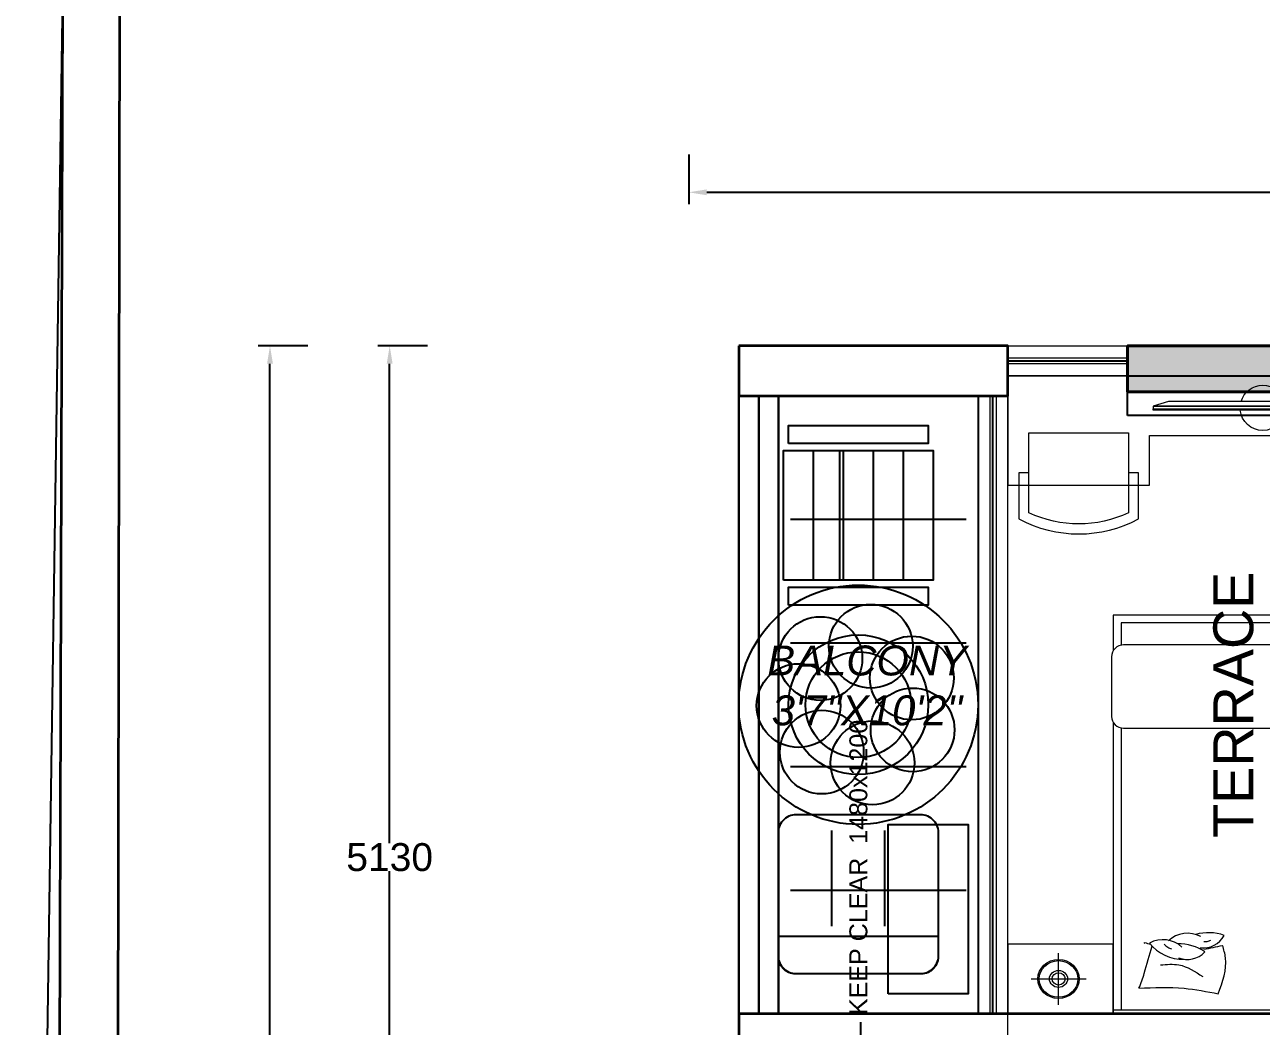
# Model space of a CAD drawing. Header units: millimetres. Extents: x 0 to 125073, y 0 to 71249.
# Drawn here: x 56624 to 62824, y 53836 to 58859 of the extents above; entities that cross this region are included whole.
import ezdxf
from ezdxf.enums import TextEntityAlignment as Align
from ezdxf.lldxf.tags import DXFTag

# ---------------------------------------------------------------- set-up
doc = ezdxf.new("R2010")
doc.units = ezdxf.units.MM
doc.linetypes.add('DASHED', pattern=[20, 12, -8])
for name, color, linetype, lineweight in [('boundary', 20, 'Continuous', 25), ('DA_CARPET AREA RERA', 30, 'Continuous', 9), ('DA_COLUMN', 40, 'Continuous', 40), ('DA_RAILING', 243, 'Continuous', 30), ('DA_TEXT IN SQ.FT', 193, 'Continuous', 9), ('DA_WALL', 7, 'Continuous', 35), ('DA_WINDOW', 4, 'Continuous', 9)]:
    doc.layers.add(name, color=color, linetype=linetype, lineweight=lineweight)
doc.layers.add('DA_BUILDING LINE', color=7, linetype='Continuous', lineweight=9, true_color=0xc2db0000)
doc.layers.add('DA_FURNITURE', color=102, linetype='Continuous', lineweight=5, true_color=0xc2666666)
for name, color, linetype in [('DA_COLUMN HATCH', 251, 'Continuous'), ('PROP-DIM', 2, 'CONTINUOUS'), ('PROP-FURN', 9, 'CONTINUOUS'), ('PROP-GLAZ', 4, 'CONTINUOUS'), ('PROP-KEEP', 6, 'DASHED'), ('PROP-SHELL', 7, 'CONTINUOUS'), ('PROP-TEXT', 3, 'CONTINUOUS')]:
    doc.layers.add(name, color=color, linetype=linetype)
doc.styles.get("Standard").update_dxf_attribs({"font": 'arial.ttf'})
tags = doc.linetypes.add('( Hidden )', pattern=[0.375, 0.25, -0.125]).pattern_tags.tags
tags[6:7] = [DXFTag(74, 4), DXFTag(75, 0), DXFTag(340, '0'), DXFTag(46, 1.0), DXFTag(50, 0.0), DXFTag(44, 0.0), DXFTag(45, 0.0)]
tags[4:5] = [DXFTag(74, 4), DXFTag(75, 0), DXFTag(340, '0'), DXFTag(46, 1.0), DXFTag(50, 0.0), DXFTag(44, 0.0), DXFTag(45, 0.0)]
doc.dimstyles.get("Standard").update_dxf_attribs({"dimtxt": 140, "dimasz": 90, "dimexe": 60, "dimexo": 60, "dimgap": 0.09, "dimtad": 1, "dimtih": 1, "dimtoh": 1, "dimdec": 4, "dimdsep": 46, "dimtxsty": 'Standard', "dimcen": 0.09, "dimazin": 3, "dimtfac": 1, "dimtdec": 4, "dimtmove": 0, "dimatfit": 3, "dimfxl": 1, "dimtolj": 1})

# ---------------------------------------------------------------- blocks, each defined once
blk = doc.blocks.new('GSHGJSDFGJ')
at = {"layer": 'DA_BUILDING LINE', "linetype": '( Hidden )', "ltscale": 500}
blk.add_lwpolyline([(-41088.6, 76926.5), (-41088.6, 92546.5), (-40838.6, 92546.5), (-40838.6, 92596.5), (-39638.6, 92596.5), (-39638.6, 94076.5), (-40838.6, 94076.5), (-40838.6, 97576.5), (-31143.6, 97576.5), (-31143.6, 92421.5), (-34663.6, 92421.5), (-34663.6, 91421.5), (-32288.6, 91421.5), (-32288.6, 90076.5), (-31518.6, 90076.5), (-31518.6, 91422), (-29863.6, 91421.5), (-29863.6, 91421.5), (-29863.6, 94886.5), (-27778.6, 94886.5)], dxfattribs=at)
blk = doc.blocks.new('Q34TQ34T4T444')
at = {"layer": 'boundary'}
blk.add_lwpolyline([(-59122.4, 1779), (-59122.4, 1779), (-59182.7, 192.6), (-59252.2, -3874.8), (-59252.2, -3874.8), (-59252.2, -3874.8), (-59128.3, -3874), (-59238, -11283.8), (-59295.9, -21641.7), (-59295.9, -21641.7), (-59295.9, -21641.7), (-59324.8, -31184)], dxfattribs=at)
at = {"layer": 'DA_WALL'}
blk.add_lwpolyline([(-59228.3, -36899.4), (-38705.2, -36918.9), (-28240.5, -36899.4), (-28280.6, -33160.9), (-28337.6, -18576.4), (-22719.2, -18397.7), (-18331.6, -18589.8), (-8845.2, -18639.1), (51.7, -18630.6), (42.3, 175.9), (-3075.9, 1038.3), (-7905.4, 2462.1), (-13228.6, 2426.5), (-23008.1, 2410.7), (-26643.6, 2439.6), (-28539.7, 2484.2), (-39181.8, 2166.5), (-44943.6, 2012.7), (-44944.1, 2103.9), (-59117.6, 1905.1), (-59228.3, -36899.4)], dxfattribs=at)
blk.add_lwpolyline([(-58839.9, 1652.9), (-58898.6, -36639.7), (-38705.3, -36658.9), (-28503.3, -36639.9), (-28540.6, -33162.8), (-28598.6, -18324.6), (-22717.7, -18137.6), (-18325.2, -18329.8), (-8844.7, -18379.1), (-268, -18370.9), (-262.8, -9727.8), (-297.2, 0), (-3147.3, 788.3), (-7942.1, 2201.8), (-13227.5, 2166.5), (-23008.9, 2150.7), (-26647.7, 2179.6), (-28538.9, 2224.1), (-39174.5, 1906.6), (-45202, 1745.7), (-45202.6, 1840.2)], close=True, dxfattribs=at)
blk = doc.blocks.new('nftujfuk')
at = {"layer": 'DA_FURNITURE', "ltscale": 5, "elevation": 0}
for points in [[(3568.3786, 921.4537), (3568.3704, 921.4537), (3568.3704, 920.0761), (3568.3786, 920.0761)], [(3568.3786, 921.4537), (3568.3949, 921.4537), (3568.3949, 920.0761), (3568.3786, 920.0761)], [(3568.4245, 921.356), (3568.4245, 920.1738), (3568.3949, 920.0761), (3568.3949, 921.4537)]]:
    blk.add_lwpolyline(points, close=True, dxfattribs=at)
at = {"layer": 'DA_FURNITURE'}
for start, end in [(95.93115, 264.06885), (286.08621, 73.91379)]:
    blk.add_arc((3568.3851, 920.7649), 0.1421, start, end, dxfattribs=at)
blk = doc.blocks.new('A$C3A1814D5')
at = {"layer": 'DA_FURNITURE'}
for p, q in [((12.8, 12.82), (1.13, 1.18)), ((12.43, 1.53), (1.51, 12.47))]:
    blk.add_line(p, q, dxfattribs=at)
at = {"layer": 'DA_FURNITURE', "extrusion": (0, 0, -1)}
for centre, major_axis in [((6.99, 7.02), (4.37, 4.37)), ((6.97, 7), (1.37, 1.36))]:
    blk.add_ellipse(centre, major_axis=major_axis, ratio=0.943982, dxfattribs=at)
for major_axis in [(-4.1, -4.09), (-1.91, -1.91)]:
    blk.add_ellipse((6.99, 7.02), major_axis=major_axis, ratio=0.943982, start_param=3.141593, end_param=9.424778, dxfattribs=at)
blk = doc.blocks.new('SRAFGADFGDFG')
at = {"layer": 'DA_FURNITURE'}
for p, q in [((-39488.6, 97426.5, 0), (-39488.6, 97426.5, 0)), ((-38961.1, 95689.3, 0), (-38961.1, 94226.5, 0)), ((-38921.6, 95660.4, 0), (-38921.6, 94246.3, 0)), ((-38961.1, 94246.3, 0), (-37461.1, 94246.3, 0)), ((-38961.1, 94226.5, 0), (-37461.1, 94226.5, 0))]:
    blk.add_line(p, q, dxfattribs=at)
for points in [[(-39488.6, 97426.5), (-39488.6, 96877), (-38778.6, 96877), (-38778.6, 97127), (-36933.6, 97126.5), (-36933.6, 97426.5)], [(-39383.6, 96939.5), (-39383.6, 97139.5), (-38883.6, 97139.5), (-38883.6, 96939.5)], [(-37461.1, 96057.6), (-37461.1, 96226.5), (-38961.1, 96226.5), (-38961.1, 96046.4)], [(-37500.6, 96076.5), (-37500.6, 96187.1), (-38921.6, 96187.1), (-38921.6, 96073)]]:
    blk.add_lwpolyline(points, dxfattribs=at)
for points in [[(-38833.6, 96939.5), (-38883.6, 96939.5), (-38883.6, 96739.5, -0.224783), (-39383.6, 96739.5), (-39383.6, 96939.5), (-39433.6, 96939.5), (-39433.6, 96708.8, 0.251481), (-38833.6, 96708.8)], [(-37453.5, 95718.3), (-37453.5, 96017.4, 0.414214), (-37512.7, 96076.6), (-38909.5, 96076.6, 0.414214), (-38968.7, 96017.4), (-38968.7, 95718.3, 0.414214), (-38909.5, 95659.1), (-37512.7, 95659.1, 0.414214)]]:
    blk.add_lwpolyline(points, format="xyb", close=True, dxfattribs=at)
blk.add_lwpolyline([(-39488.6, 94576.5), (-39488.6, 94536.5), (-39488.6, 94536.5), (-39488.6, 94536.5), (-39488.6, 94226.5), (-38961.1, 94226.5), (-38961.1, 94576.5)], close=True, dxfattribs=at)
for centre, radius, start, end in [((-38587.9, 94487.8, 0), 142.5, 62.65125, 132.57958), ((-38482.9, 94407.3, 0), 226.2, 69.78373, 106.42358), ((-38511.2, 94678, 0), 121.4, 263.41383, 331.24945), ((-38711.7, 94455.6, 0), 142.5, 48.03755, 117.96588), ((-38613.1, 94708.5, 0), 208.6, 217.49962, 271.9562), ((-38630.5, 94351.3, 0), 226.2, 55.17003, 91.80987), ((-38589.6, 94620.3, 0), 121.4, 248.80013, 316.63575)]:
    blk.add_arc(centre, radius, start, end, dxfattribs=at)
for points, knots in [([(-38832, 94354.9, 0), (-38822.1, 94379.6, 0), (-38812.1, 94404.4, 0), (-38805.1, 94429.5, 0), (-38805.1, 94429.5, 0), (-38805.1, 94429.5, 0), (-38805.1, 94429.5, 0), (-38792.2, 94475.3, 0), (-38779.3, 94521.2, 0), (-38766.4, 94567, 0)], [0, 0, 0, 0, 3.967367, 3.967367, 3.967367, 3.968693, 3.968693, 3.968693, 11.226423, 11.226423, 11.226423, 11.226423]), ([(-38705.5, 94575, 0), (-38699.7, 94569.7, 0), (-38688.8, 94559.9, 0), (-38675.1, 94554.9, 0), (-38668.7, 94552.6, 0)], [0, 0, 0, 0, 41.531136, 77.340273, 77.340273, 77.340273, 77.340273]), ([(-38507.4, 94589.6, 0), (-38501.4, 94589.2, 0), (-38488.8, 94588.5, 0), (-38477.4, 94593.9, 0), (-38471.5, 94596.7, 0)], [0, 0, 0, 0, 31.960762, 66.266463, 66.266463, 66.266463, 66.266463])]:
    blk.add_open_spline(points, degree=3, knots=knots, dxfattribs=at)
for points in [[(-38803, 94579.1, 0), (-38803.2, 94580.8, 0), (-38803.5, 94582.4, 0), (-38803.7, 94584.1, 0)], [(-38803.7, 94584.1, 0), (-38793.7, 94581.2, 0), (-38783.7, 94578.2, 0), (-38773.6, 94575.3, 0)], [(-38505.8, 94550.5, 0), (-38474.8, 94555.5, 0), (-38443.7, 94562.5, 0), (-38412.6, 94569.8, 0)]]:
    blk.add_open_spline(points, degree=3, dxfattribs=at)
for points in [[(-38433.9, 94326.7, 0), (-38397.9, 94507.1, 0), (-38412.6, 94569.8, 0)], [(-38723.3, 94471.8, 0), (-38631.9, 94471.8, 0), (-38511.2, 94413.4, 0)], [(-38832, 94354.9, 0), (-38605.9, 94354.9, 0), (-38433.9, 94326.7, 0)]]:
    blk.add_spline(points, degree=3, dxfattribs=at)
at = {"layer": 'DA_FURNITURE', "xscale": -798.5297558340299, "yscale": 798.5297558340299, "zscale": 798.5297558340299, "rotation": 270}
blk.add_blockref('nftujfuk', (-773469.3, -2752195.9, 0), dxfattribs=at)
at = {"layer": 'DA_FURNITURE', "extrusion": (0, 0, -1), "xscale": 16.7595958194902, "yscale": 16.7595958194902, "zscale": -16.7595958194902, "rotation": 315.0451472132016}
blk.add_blockref('A$C3A1814D5', (39069.2, 94401, 0), dxfattribs=at)
blk = doc.blocks.new('A$C1c7226e4')
at = {"layer": 'DA_CARPET AREA RERA'}
blk.add_lwpolyline([(-10.355, -2.385), (-10.355, 0.665), (-10.205, 0.665), (-10.205, 2.28), (-10.355, 2.28), (-10.355, 5.25), (-10.355, 5.25), (-11.475, 5.25), (-11.475, 7.03), (-11.625, 7.03), (-11.625, 10.13), (-11.475, 10.13), (-11.475, 10.23), (-3.28, 10.23)], dxfattribs=at)
blk.add_lwpolyline([(-11.625, 10.13), (-12.725, 10.13), (-12.725, 7.03), (-11.625, 7.03)], close=True, dxfattribs=at)
at = {"layer": 'DA_RAILING'}
for p, q in [((-12.825, 7.03), (-12.825, 10.13)), ((-12.725, 7.03), (-12.725, 10.13))]:
    blk.add_line(p, q, dxfattribs=at)
at = {"layer": 'DA_WALL'}
blk.add_line((-10.875, 10.23), (-10.875, 10.38), dxfattribs=at)
blk.add_lwpolyline([(-12.825, 10.38), (-12.825, 10.13), (-11.475, 10.13), (-11.475, 10.38)], close=True, dxfattribs=at)
blk.add_lwpolyline([(-8.92, 6.905), (-8.92, 7.03), (-12.825, 7.03), (-12.825, 6.88), (-12.675, 6.88), (-12.675, 6.88), (-11.625, 6.88), (-11.625, 6.5675), (-11.475, 6.5675), (-11.475, 6.905), (-9.045, 6.905)], dxfattribs=at)
at = {"layer": 'DA_WINDOW'}
for points in [[(-11.475, 10.38), (-10.875, 10.38), (-10.875, 10.23), (-11.475, 10.23)], [(-11.475, 10.32), (-10.875, 10.32), (-10.875, 10.29), (-11.475, 10.29)], [(-11.625, 7.03), (-11.475, 7.03), (-11.475, 10.13), (-11.625, 10.13)], [(-11.565, 7.03), (-11.565, 10.13), (-11.535, 10.13), (-11.535, 7.03)]]:
    blk.add_lwpolyline(points, close=True, dxfattribs=at)
blk = doc.blocks.new('SDFHSDFGN')
at = {"layer": 'DA_COLUMN HATCH', "true_color": 0x636466}
h = blk.add_hatch(color=251, dxfattribs=at)
h.dxf.hatch_style = 1
h.paths.add_polyline_path([(-37688.6, 97346.5), (-37688.6, 97576.5), (-38888.6, 97576.5), (-38888.6, 97346.5)])
h.paths.add_polyline_path([(-31373.6, 96376.5), (-31143.6, 96376.5), (-31143.6, 97576.5), (-31373.6, 97576.5)])
h.paths.add_polyline_path([(-27778.6, 97036.5), (-27548.6, 97036.5), (-27548.6, 98236.5), (-27778.6, 98236.5)])
h.paths.add_polyline_path([(-24578.6, 97336.5), (-24348.6, 97336.5), (-24348.6, 98236.5), (-24578.6, 98236.5)])
h.paths.add_polyline_path([(-19333.6, 98536.5), (-19333.6, 97336.5), (-19103.6, 97336.5), (-19103.6, 98536.5)])
h.paths.add_polyline_path([(-13063.6, 97336.5), (-12833.6, 97336.5), (-12833.6, 98536.5), (-13063.6, 98536.5)])
h.paths.add_polyline_path([(-11543.6, 97636.5), (-11313.6, 97636.5), (-11313.6, 98536.5), (-11543.6, 98536.5)])
h.paths.add_polyline_path([(-8908.6, 94991.5), (-7708.6, 94991.5), (-7708.6, 94761.5), (-8908.6, 94761.5)])
h.paths.add_polyline_path([(-13063.6, 91111.5), (-12833.6, 91111.5), (-12833.6, 92311.5), (-13063.6, 92311.5)])
h.paths.add_polyline_path([(-19333.6, 91111.5), (-19103.6, 91111.5), (-19103.6, 92311.5), (-19333.6, 92311.5)])
h.paths.add_polyline_path([(-5998.6, 91111.5), (-5258.6, 91111.5), (-5258.6, 91341.5), (-5998.6, 91341.5)])
h.paths.add_polyline_path([(-1283.6, 91111.5), (-383.6, 91111.5), (-383.6, 91341.5), (-1283.6, 91341.5)])
h.paths.add_polyline_path([(2171.4, 90061.5), (2171.4, 91261.5), (1941.4, 91261.5), (1941.4, 90061.5)])
h.paths.add_polyline_path([(4621.4, 90061.5), (5821.4, 90061.5), (5821.4, 90291.5), (4621.4, 90291.5)])
h.paths.add_polyline_path([(4621.4, 95111.5), (5821.4, 95111.5), (5821.4, 95341.5), (4621.4, 95341.5)])
h.paths.add_polyline_path([(4621.4, 98611.5), (5821.4, 98611.5), (5821.4, 98841.5), (4621.4, 98841.5)])
h.paths.add_polyline_path([(-39638.6, 89246.5), (-38138.6, 89246.5), (-38138.6, 89476.5), (-39638.6, 89476.5)])
h.paths.add_polyline_path([(-31143.6, 92421.5), (-31143.6, 92651.5), (-32343.6, 92651.5), (-32343.6, 92421.5)])
h.paths.add_polyline_path([(-31513.6, 86346.5), (-29713.6, 86346.5), (-29713.6, 86576.5), (-31513.6, 86576.5)])
h.paths.add_polyline_path([(-31513.6, 82896.5), (-29713.6, 82896.5), (-29713.6, 83126.5), (-31513.6, 83126.5)])
h.paths.add_polyline_path([(-31518.6, 78051.5), (-30518.6, 78051.5), (-30518.6, 78281.5), (-31518.6, 78281.5)])
h.paths.add_polyline_path([(-32143.6, 76821.5), (-31143.6, 76821.5), (-31143.6, 77051.5), (-32143.6, 77051.5)])
h.paths.add_polyline_path([(-31893.6, 71896.5), (-31893.6, 72126.5), (-33093.6, 72126.5), (-33093.6, 71896.5)])
h.paths.add_polyline_path([(-37688.6, 71896.5), (-37688.6, 72126.5), (-38888.6, 72126.5), (-38888.6, 71896.5)])
h.paths.add_polyline_path([(-38438.6, 76796.5), (-38438.6, 77026.5), (-39638.6, 77026.5), (-39638.6, 76796.5)])
h.paths.add_polyline_path([(-38138.6, 79996.5), (-38138.6, 80226.5), (-39638.6, 80226.5), (-39638.6, 79996.5)])
h.paths.add_polyline_path([(-38438.6, 92446.5), (-38438.6, 92676.5), (-39638.6, 92676.5), (-39638.6, 92446.5)])
h.paths.add_polyline_path([(-31518.6, 91422), (-31288.6, 91422), (-31288.6, 89927), (-31518.6, 89927)])
h.paths.add_polyline_path([(-20908.6, 91111.5), (-20678.6, 91111.5), (-20678.6, 89881.5), (-20908.6, 89881.5)])
h.paths.add_polyline_path([(-11313.6, 92011.5), (-11313.6, 91111.5), (-11543.6, 91111.5), (-11543.6, 92011.5)])
h.paths.add_polyline_path([(1941.4, 97316.5), (2171.4, 97316.5), (2171.4, 98841.5), (1941.4, 98841.5)])
at = {"layer": 'DA_COLUMN'}
blk.add_lwpolyline([(-37688.6, 97346.5), (-37688.6, 97576.5), (-38888.6, 97576.5), (-38888.6, 97346.5)], close=True, dxfattribs=at)
blk = doc.blocks.new('A$Cfed68cb1')
at = {"layer": 'DA_TEXT IN SQ.FT', "insert": (-47.711, -2.768), "char_height": 0.15, "attachment_point": 1}
blk.add_mtext_dynamic_manual_height_columns('\\pxqc;{\\fArial|b0|i1|c0|p34;BALCONY\\P3\'7"X10\'2\'\'}', width=1.269917, gutter_width=12.5, heights=[-0.4057], dxfattribs=at)
blk = doc.blocks.new('_CLOSEDFILLED')
at = {"color": 0, "linetype": 'BYBLOCK'}
blk.add_solid([(-1, 0.164), (0, 0), (-1, -0.164)], dxfattribs=at)
blk = doc.blocks.new('*D1')
for p, q in [((58044, 57249), (57794, 57249)), ((57854, 44479.0675), (57854, 57159)), ((57854, 31659), (57854, 44338.9325)), ((58044, 31569), (57794, 31569))]:
    blk.add_line(p, q)
at = {"layer": 'Defpoints'}
for p in [(58104, 57249), (57854, 31569), (58104, 31569)]:
    blk.add_point(p, dxfattribs=at)
at = {"layer": 'PROP-DIM', "xscale": 90, "yscale": 90}
for p, rotation in [((57854, 57249), 90), ((57854, 31569), 270)]:
    blk.add_blockref('_CLOSEDFILLED', p, dxfattribs=dict(at, rotation=rotation))
at = {"layer": 'PROP-DIM', "insert": (57854, 44409), "char_height": 140, "attachment_point": 5}
blk.add_mtext('25680', dxfattribs=at)
blk = doc.blocks.new('*D4')
for p, q in [((58644, 57249), (58394, 57249)), ((58454, 54754.0675), (58454, 57159)), ((58454, 52209), (58454, 54613.9325)), ((58644, 52119), (58394, 52119))]:
    blk.add_line(p, q)
at = {"layer": 'Defpoints'}
for p in [(58704, 57249), (58454, 52119), (58704, 52119)]:
    blk.add_point(p, dxfattribs=at)
at = {"layer": 'PROP-DIM', "xscale": 90, "yscale": 90}
for p, rotation in [((58454, 57249), 90), ((58454, 52119), 270)]:
    blk.add_blockref('_CLOSEDFILLED', p, dxfattribs=dict(at, rotation=rotation))
at = {"layer": 'PROP-DIM', "insert": (58454, 54684), "char_height": 140, "attachment_point": 5}
blk.add_mtext('5130', dxfattribs=at)
blk = doc.blocks.new('*D24')
for p, q in [((59954, 58209), (59954, 57959)), ((71329, 58209), (71329, 57959)), ((60044, 58019), (65291.5, 58019)), ((65991.5, 58019), (71239, 58019))]:
    blk.add_line(p, q)
at = {"layer": 'Defpoints'}
for p in [(59954, 58269), (71329, 58269), (59954, 58019)]:
    blk.add_point(p, dxfattribs=at)
at = {"layer": 'PROP-DIM', "xscale": 90, "yscale": 90, "rotation": 180}
blk.add_blockref('_CLOSEDFILLED', (59954, 58019), dxfattribs=at)
at = {"layer": 'PROP-DIM', "xscale": 90, "yscale": 90}
blk.add_blockref('_CLOSEDFILLED', (71329, 58019), dxfattribs=at)
at = {"layer": 'PROP-DIM', "insert": (65641.5, 58019), "char_height": 140, "attachment_point": 5}
blk.add_mtext('11375', dxfattribs=at)

msp = doc.modelspace()

# ---------------------------------------------------------------- linework, layer by layer
at = {"layer": 'PROP-FURN'}
for p, q in [((60404, 53899), (60404, 56999)), ((60464, 56379), (61344, 56379)), ((60464, 55759), (61344, 55759)), ((60464, 55139), (61344, 55139)), ((60670.66667, 54339), (60670.66667, 54819)), ((60937.33333, 54339), (60937.33333, 54819)), ((60464, 54519), (61344, 54519))]:
    msp.add_line(p, q, dxfattribs=at)
for points in [[(62154, 56899), (62154, 57099), (65789, 57099), (65789, 56899)], [(60204, 53899), (60204, 56999), (60404, 56999), (60404, 53899)], [(60404, 53899), (60404, 56999), (61404, 56999), (61404, 53899)], [(60454, 56759), (60454, 56849), (61154, 56849), (61154, 56759)], [(60429, 56074), (60429, 56724), (60879, 56724), (60879, 56074)], [(60579, 56074), (60579, 56724), (61029, 56724), (61029, 56074)], [(60579, 56074), (60579, 56724), (60709, 56724), (60709, 56074)], [(60729, 56074), (60729, 56724), (61179, 56724), (61179, 56074)], [(60454, 55949), (60454, 56039), (61154, 56039), (61154, 55949)], [(60404, 54809), (60404.49303, 54818.40756), (60405.96672, 54827.71205), (60408.40491, 54836.81153), (60411.78091, 54845.6063), (60416.05771, 54854), (60421.18847, 54861.90067), (60427.11697, 54869.22175), (60433.77825, 54875.88303), (60441.09933, 54881.81153), (60449, 54886.94229), (60457.3937, 54891.21909), (60466.18847, 54894.59509), (60475.28795, 54897.03328), (60484.59244, 54898.50697), (60494, 54899), (61114, 54899), (61123.40756, 54898.50697), (61132.71205, 54897.03328), (61141.81153, 54894.59509), (61150.6063, 54891.21909), (61159, 54886.94229), (61166.90067, 54881.81153), (61174.22175, 54875.88303), (61180.88303, 54869.22175), (61186.81153, 54861.90067), (61191.94229, 54854), (61196.21909, 54845.6063), (61199.59509, 54836.81153), (61202.03328, 54827.71205), (61203.50697, 54818.40756), (61204, 54809), (61204, 54189), (61203.50697, 54179.59244), (61202.03328, 54170.28795), (61199.59509, 54161.18847), (61196.21909, 54152.3937), (61191.94229, 54144), (61186.81153, 54136.09933), (61180.88303, 54128.77825), (61174.22175, 54122.11697), (61166.90067, 54116.18847), (61159, 54111.05771), (61150.6063, 54106.78091), (61141.81153, 54103.40491), (61132.71205, 54100.96672), (61123.40756, 54099.49303), (61114, 54099), (60494, 54099), (60484.59244, 54099.49303), (60475.28795, 54100.96672), (60466.18847, 54103.40491), (60457.3937, 54106.78091), (60449, 54111.05771), (60441.09933, 54116.18847), (60433.77825, 54122.11697), (60427.11697, 54128.77825), (60421.18847, 54136.09933), (60416.05771, 54144), (60411.78091, 54152.3937), (60408.40491, 54161.18847), (60405.96672, 54170.28795), (60404.49303, 54179.59244), (60404, 54189)], [(60954, 53999), (60954, 54849), (61354, 54849), (61354, 53999)], [(60404, 54289), (61204, 54289), (61204, 54184.5), (61203.53162, 54175.56282), (61202.13162, 54166.72355), (61199.81533, 54158.07905), (61196.60814, 54149.72402), (61192.54517, 54141.75), (61187.67095, 54134.24436), (61182.03888, 54127.28933), (61175.71067, 54120.96112), (61168.75564, 54115.32905), (61161.25, 54110.45483), (61153.27598, 54106.39186), (61144.92095, 54103.18467), (61136.27645, 54100.86838), (61127.43718, 54099.46838), (61118.5, 54099), (60489.5, 54099), (60480.56282, 54099.46838), (60471.72355, 54100.86838), (60463.07905, 54103.18467), (60454.72402, 54106.39186), (60446.75, 54110.45483), (60439.24436, 54115.32905), (60432.28933, 54120.96112), (60425.96112, 54127.28933), (60420.32905, 54134.24436), (60415.45483, 54141.75), (60411.39186, 54149.72402), (60408.18467, 54158.07905), (60405.86838, 54166.72355), (60404.46838, 54175.56282), (60404, 54184.5)]]:
    msp.add_lwpolyline(points, close=True, dxfattribs=at)
for centre, radius in [((60804, 55449), 600), ((60866.37351, 55742.44428), 210), ((60613.46527, 55680.72509), 210), ((60804, 55449), 350), ((61072.31322, 55583.19394), 210), ((60804, 55449), 265), ((60504.03357, 55444.51218), 210), ((61076.20761, 55322.89283), 210), ((60620.48271, 55211.67869), 210), ((60875.12411, 55157.55299), 210)]:
    msp.add_circle(centre, radius, dxfattribs=at)
at = {"layer": 'PROP-GLAZ'}
for p, q in [((61554, 57174), (62154, 57174)), ((61479, 53899), (61479, 56999))]:
    msp.add_line(p, q, dxfattribs=at)
at = {"layer": 'PROP-SHELL'}
for p, q in [((60204.22813, 56998.9767), (60204.22813, 57248.9767)), ((60204.22813, 57248.9767), (61554.22813, 57248.9767)), ((60204.22813, 56998.9767), (61554.22813, 56998.9767)), ((60204.22813, 53898.9767), (60204.22813, 56998.9767)), ((60304.22813, 53898.9767), (60304.22813, 56998.9767)), ((60204.22813, 53898.9767), (61664.22813, 53898.9767)), ((60204.22813, 53748.9767), (60204.22813, 53898.9767))]:
    msp.add_line(p, q, dxfattribs=at)

# ---------------------------------------------------------------- block references
for name, p in [('Q34TQ34T4T444', (115949.05898, 63344.49216)), ('SDFHSDFGN', (101042.82231, -40327.54866))]:
    msp.add_blockref(name, p)
at = {"color": 1, "xscale": 1000, "yscale": 1000, "zscale": 1000}
msp.add_blockref('A$Cfed68cb1', (107924.22813, 58513.9767), dxfattribs=at)
at = {"color": 1}
msp.add_blockref('SRAFGADFGDFG', (101042.82231, -40327.54866), dxfattribs=at)
at = {"layer": 'DA_BUILDING LINE'}
msp.add_blockref('GSHGJSDFGJ', (101042.82231, -40327.54866), dxfattribs=at)
at = {"layer": 'DA_WALL', "xscale": 1000, "yscale": 1000, "zscale": 1000}
msp.add_blockref('A$C1c7226e4', (73029.22813, 46868.9767), dxfattribs=at)

# ---------------------------------------------------------------- texts
at = {"layer": 'PROP-KEEP'}
msp.add_text('SEALED SHAFT, WING END, EAST — OPEN SHAFT — KEEP CLEAR  1480x1200', height=90, rotation=90, dxfattribs=at).set_placement((60804, 53009), align=Align.MIDDLE_CENTER)
at = {"layer": 'PROP-TEXT'}
msp.add_text('TERRACE', height=200, rotation=90, dxfattribs=at).set_placement((62684, 55449), align=Align.MIDDLE_CENTER)

# ---------------------------------------------------------------- dimensions: what is measured, and where the dimension line sits
at = {"layer": 'PROP-DIM'}
dim = msp.add_linear_dim(base=(59954, 58019), p1=(59954, 58269), p2=(71329, 58269), dimstyle='Standard', dxfattribs=at)
dim.commit()
dim.dimension.update_dxf_attribs({"geometry": '*D24', "text_midpoint": (65641.5, 58019)})
for base, p1, p2, picture, middle in [((57854, 31569), (58104, 31569), (58104, 57249), '*D1', (57854, 44409)), ((58454, 52119), (58704, 52119), (58704, 57249), '*D4', (58454, 54684))]:
    dim = msp.add_linear_dim(base=base, p1=p1, p2=p2, angle=90, dimstyle='Standard', dxfattribs=at)
    dim.commit()
    dim.dimension.update_dxf_attribs({"geometry": picture, "text_midpoint": middle})

doc.saveas('drawing.dxf')
